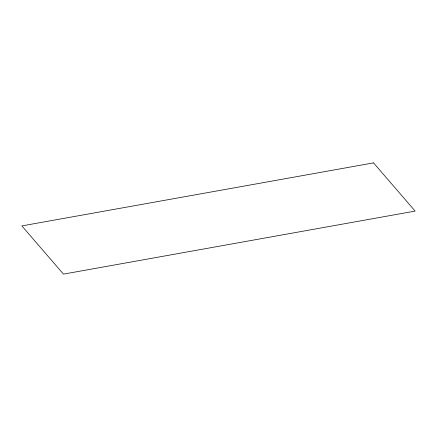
<?xml version="1.0" encoding="UTF-8"?>
<svg xmlns="http://www.w3.org/2000/svg" width="437" height="437" viewBox="0 0 437 437"><rect width="100%" height="100%" fill="white"/><g stroke="black" fill="none" stroke-linecap="round" stroke-linejoin="round"><path stroke-width="0.66" d="M373.537 162.881L21.85 225.907L63.463 274.119L415.15 211.093L373.537 162.881"/></g></svg>
